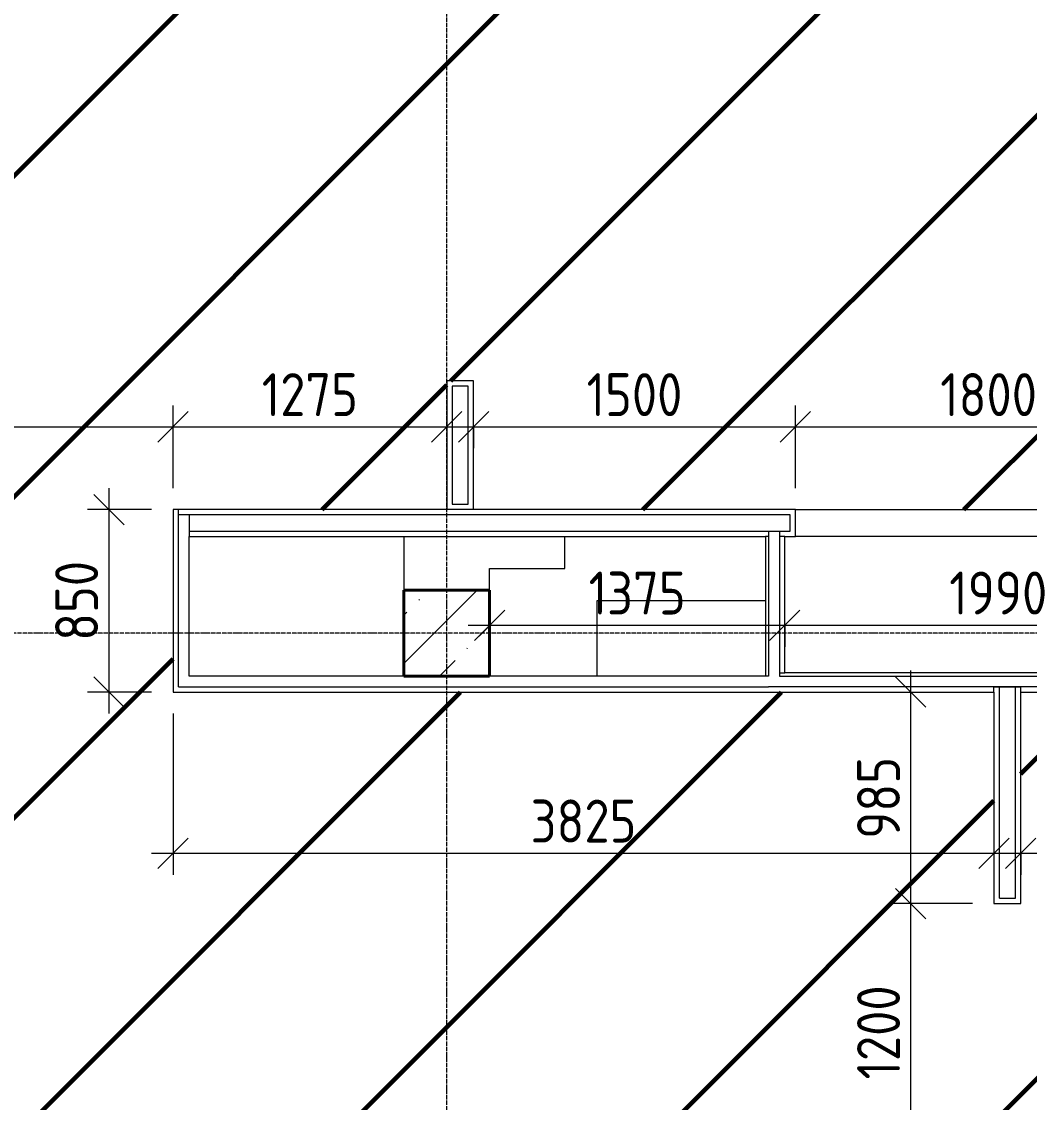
# Model space of a CAD drawing. Header units: millimetres. Extents: x -56773 to 323062, y -262288 to 76460.
# Drawn here: x 25829 to 30524, y -101130 to -96096 of the extents above; entities that cross this region are included whole.
import ezdxf

# ---------------------------------------------------------------- set-up
doc = ezdxf.new("R2010")
doc.units = ezdxf.units.MM
doc.linetypes.add('ADSK_Линия сетки', pattern=[25, 20, -2.5, 0, -2.5])
for name, color, linetype, lineweight in [('1.1)Стяжка керамзит  2 этаж', 5, 'Continuous', 60), ('Несущие колонны', 7, 'Continuous', 18), ('Оси', 7, 'Continuous', 9), ('Перекрытие', 7, 'Continuous', 18), ('Размеры', 7, 'Continuous', 9), ('Стены внутренние', 7, 'Continuous', 18), ('Стены штриховка', 7, 'Continuous', 9)]:
    doc.layers.add(name, color=color, linetype=linetype, lineweight=lineweight)
doc.styles.add('GOST Common_3', font='', dxfattribs={"width": 0.9, "height": 200})
doc.styles.get('GOST Common_3').set_extended_font_data('GOST Common')
doc.dimstyles.new('ADSK_Основной_2_0_2', dxfattribs={"dimscale": 304.8, "dimtxt": 201.142999, "dimasz": 0.463911, "dimexe": 0.328084, "dimexo": 0.328084, "dimgap": 0.164042, "dimtad": 1, "dimdec": 3, "dimrnd": 0.001, "dimdsep": 46, "dimtxsty": 'GOST Common_3', "dimblk1": 'OBLIQUE', "dimblk2": 'OBLIQUE', "dimsah": 1, "dimcen": 0.09, "dimdle": 0.328084, "dimazin": 2, "dimtfac": 1, "dimtdec": 4, "dimtix": 1, "dimtmove": 0, "dimatfit": 3, "dimfxl": 1, "dimtvp": 1, "dimtolj": 1, "dimtzin": 0, "dimlwd": 20, "dimlwe": 20, "dimarcsym": 2})

# ---------------------------------------------------------------- blocks, each defined once
blk = doc.blocks.new('ADSK_КолоннаЖБ_Прямоугольная - 400x400 мм-1807143-Кладочный план 2-го этаж')
at = {"layer": 'Несущие колонны', "lineweight": 40}
for p, q in [((-200, 200), (200, 200)), ((-200, -200), (-200, 200)), ((200, 200), (200, -200)), ((200, -200), (-200, -200))]:
    blk.add_line(p, q, dxfattribs=at)
blk = doc.blocks.new('_Oblique')
at = {"color": 0, "linetype": 'ByBlock', "lineweight": -2}
blk.add_line((-0.5, -0.5), (0.5, 0.5), dxfattribs=at)
blk = doc.blocks.new('*D4844')
at = {"layer": 'Defpoints', "color": 0, "transparency": 16777216}
for p in [(26534.4, -97983.5), (22134.4, -98369.1), (26534.4, -98369.1)]:
    blk.add_point(p, dxfattribs=at)
at = {"layer": 'Размеры', "color": 0, "lineweight": 20, "transparency": 16777216}
for p, q in [((22134.4, -98269.1), (22134.4, -97883.5)), ((26534.4, -98269.1), (26534.4, -97883.5)), ((22034.4, -97983.5), (26634.4, -97983.5))]:
    blk.add_line(p, q, dxfattribs=at)
at = {"layer": 'Размеры', "color": 0, "lineweight": 20, "transparency": 16777216, "xscale": 141.4, "yscale": 141.4, "zscale": 141.4, "rotation": 180}
blk.add_blockref('_Oblique', (22134.4, -97983.5), dxfattribs=at)
at = {"layer": 'Размеры', "color": 0, "lineweight": 20, "transparency": 16777216, "xscale": 141.4, "yscale": 141.4, "zscale": 141.4}
blk.add_blockref('_Oblique', (26534.4, -97983.5), dxfattribs=at)
at = {"layer": 'Размеры', "color": 0, "lineweight": 9, "transparency": 16777216, "insert": (24334.4, -97833.5), "char_height": 200, "width": 646.385, "attachment_point": 5, "style": 'GOST Common_3'}
blk.add_mtext('\\A1;4400', dxfattribs=at)
blk = doc.blocks.new('*D4845')
at = {"layer": 'Defpoints', "color": 0, "transparency": 16777216}
for p in [(27809.4, -97883.5), (27809.4, -97983.5), (26534.4, -98369.1)]:
    blk.add_point(p, dxfattribs=at)
at = {"layer": 'Размеры', "color": 0, "lineweight": 20, "transparency": 16777216}
for p, q in [((26534.4, -98269.1), (26534.4, -97883.5)), ((26434.4, -97983.5), (27909.4, -97983.5)), ((27809.4, -97983.5), (27809.4, -98083.5))]:
    blk.add_line(p, q, dxfattribs=at)
at = {"layer": 'Размеры', "color": 0, "lineweight": 20, "transparency": 16777216, "xscale": 141.4, "yscale": 141.4, "zscale": 141.4, "rotation": 180}
blk.add_blockref('_Oblique', (26534.4, -97983.5), dxfattribs=at)
at = {"layer": 'Размеры', "color": 0, "lineweight": 20, "transparency": 16777216, "xscale": 141.4, "yscale": 141.4, "zscale": 141.4}
blk.add_blockref('_Oblique', (27809.4, -97983.5), dxfattribs=at)
at = {"layer": 'Размеры', "color": 0, "lineweight": 9, "transparency": 16777216, "insert": (27171.9, -97833.5), "char_height": 200, "width": 560.473, "attachment_point": 5, "style": 'GOST Common_3'}
blk.add_mtext('\\A1;1275', dxfattribs=at)
blk = doc.blocks.new('*D4858')
at = {"layer": 'Defpoints', "color": 0, "transparency": 16777216}
for p in [(27934.4, -97883.5), (29434.4, -97983.5), (29434.4, -98369.1)]:
    blk.add_point(p, dxfattribs=at)
at = {"layer": 'Размеры', "color": 0, "lineweight": 20, "transparency": 16777216}
for p, q in [((29434.4, -98269.1), (29434.4, -97883.5)), ((27834.4, -97983.5), (29534.4, -97983.5)), ((27934.4, -97983.5), (27934.4, -98083.5))]:
    blk.add_line(p, q, dxfattribs=at)
at = {"layer": 'Размеры', "color": 0, "lineweight": 20, "transparency": 16777216, "xscale": 141.4, "yscale": 141.4, "zscale": 141.4, "rotation": 180}
blk.add_blockref('_Oblique', (27934.4, -97983.5), dxfattribs=at)
at = {"layer": 'Размеры', "color": 0, "lineweight": 20, "transparency": 16777216, "xscale": 141.4, "yscale": 141.4, "zscale": 141.4}
blk.add_blockref('_Oblique', (29434.4, -97983.5), dxfattribs=at)
at = {"layer": 'Размеры', "color": 0, "lineweight": 9, "transparency": 16777216, "insert": (28684.4, -97833.5), "char_height": 200, "width": 560.473, "attachment_point": 5, "style": 'GOST Common_3'}
blk.add_mtext('\\A1;1500', dxfattribs=at)
blk = doc.blocks.new('*D4859')
at = {"layer": 'Defpoints', "color": 0, "transparency": 16777216}
for p in [(31234.4, -97983.5), (29434.4, -98369.1), (31234.4, -98369.1)]:
    blk.add_point(p, dxfattribs=at)
at = {"layer": 'Размеры', "color": 0, "lineweight": 20, "transparency": 16777216}
for p, q in [((29434.4, -98269.1), (29434.4, -97883.5)), ((31234.4, -98269.1), (31234.4, -97883.5)), ((29334.4, -97983.5), (31334.4, -97983.5))]:
    blk.add_line(p, q, dxfattribs=at)
at = {"layer": 'Размеры', "color": 0, "lineweight": 20, "transparency": 16777216, "xscale": 141.4, "yscale": 141.4, "zscale": 141.4, "rotation": 180}
blk.add_blockref('_Oblique', (29434.4, -97983.5), dxfattribs=at)
at = {"layer": 'Размеры', "color": 0, "lineweight": 20, "transparency": 16777216, "xscale": 141.4, "yscale": 141.4, "zscale": 141.4}
blk.add_blockref('_Oblique', (31234.4, -97983.5), dxfattribs=at)
at = {"layer": 'Размеры', "color": 0, "lineweight": 9, "transparency": 16777216, "insert": (30334.4, -97833.5), "char_height": 200, "width": 560.473, "attachment_point": 5, "style": 'GOST Common_3'}
blk.add_mtext('\\A1;1800', dxfattribs=at)
blk = doc.blocks.new('*D4878')
at = {"layer": 'Defpoints', "color": 0, "transparency": 16777216}
for p in [(26534.4, -98369.1), (26235.3, -99219.1), (26534.4, -99219.1)]:
    blk.add_point(p, dxfattribs=at)
at = {"layer": 'Размеры', "color": 0, "lineweight": 20, "transparency": 16777216}
for p, q in [((26235.3, -98269.1), (26235.3, -99319.1)), ((26434.4, -98369.1), (26135.3, -98369.1)), ((26434.4, -99219.1), (26135.3, -99219.1))]:
    blk.add_line(p, q, dxfattribs=at)
at = {"layer": 'Размеры', "color": 0, "lineweight": 20, "transparency": 16777216, "xscale": 141.4, "yscale": 141.4, "zscale": 141.4}
for p, rotation in [((26235.3, -98369.1), 90), ((26235.3, -99219.1), 270)]:
    blk.add_blockref('_Oblique', p, dxfattribs=dict(at, rotation=rotation))
at = {"layer": 'Размеры', "color": 0, "lineweight": 9, "transparency": 16777216, "insert": (26085.3, -98794.1), "char_height": 200, "width": 454.106, "attachment_point": 5, "rotation": 90, "style": 'GOST Common_3'}
blk.add_mtext('\\A1;850', dxfattribs=at)
blk = doc.blocks.new('*D4880')
at = {"layer": 'Defpoints', "color": 0, "transparency": 16777216}
for p in [(29971.5, -100204.1), (30359.4, -100204.1), (30359.4, -101404.1)]:
    blk.add_point(p, dxfattribs=at)
at = {"layer": 'Размеры', "color": 0, "lineweight": 20, "transparency": 16777216}
for p, q in [((29971.5, -101504.1), (29971.5, -100104.1)), ((30259.4, -100204.1), (29871.5, -100204.1)), ((30259.4, -101404.1), (29871.5, -101404.1))]:
    blk.add_line(p, q, dxfattribs=at)
at = {"layer": 'Размеры', "color": 0, "lineweight": 20, "transparency": 16777216, "xscale": 141.4, "yscale": 141.4, "zscale": 141.4}
for p, rotation in [((29971.5, -100204.1), 90), ((29971.5, -101404.1), 270)]:
    blk.add_blockref('_Oblique', p, dxfattribs=dict(at, rotation=rotation))
at = {"layer": 'Размеры', "color": 0, "lineweight": 9, "transparency": 16777216, "insert": (29821.5, -100804.1), "char_height": 200, "width": 560.473, "attachment_point": 5, "rotation": 90, "style": 'GOST Common_3'}
blk.add_mtext('\\A1;1200', dxfattribs=at)
blk = doc.blocks.new('*D4881')
at = {"layer": 'Defpoints', "color": 0, "transparency": 16777216}
for p in [(29871.5, -99219.1), (29971.5, -99219.1), (30359.4, -100204.1)]:
    blk.add_point(p, dxfattribs=at)
at = {"layer": 'Размеры', "color": 0, "lineweight": 20, "transparency": 16777216}
for p, q in [((29971.5, -100304.1), (29971.5, -99119.1)), ((29971.5, -99219.1), (30071.5, -99219.1)), ((30259.4, -100204.1), (29871.5, -100204.1))]:
    blk.add_line(p, q, dxfattribs=at)
at = {"layer": 'Размеры', "color": 0, "lineweight": 20, "transparency": 16777216, "xscale": 141.4, "yscale": 141.4, "zscale": 141.4}
for p, rotation in [((29971.5, -99219.1), 90), ((29971.5, -100204.1), 270)]:
    blk.add_blockref('_Oblique', p, dxfattribs=dict(at, rotation=rotation))
at = {"layer": 'Размеры', "color": 0, "lineweight": 9, "transparency": 16777216, "insert": (29821.5, -99711.6), "char_height": 200, "width": 454.106, "attachment_point": 5, "rotation": 90, "style": 'GOST Common_3'}
blk.add_mtext('\\A1;985', dxfattribs=at)
blk = doc.blocks.new('*D4882')
at = {"layer": 'Defpoints', "color": 0, "transparency": 16777216}
for p in [(30484.4, -99869.8), (33259.4, -99869.8), (33259.4, -99969.7)]:
    blk.add_point(p, dxfattribs=at)
at = {"layer": 'Размеры', "color": 0, "lineweight": 20, "transparency": 16777216}
for p, q in [((30384.4, -99969.7), (33359.4, -99969.7)), ((30484.4, -99969.8), (30484.4, -100069.7)), ((33259.4, -99969.8), (33259.4, -100069.7))]:
    blk.add_line(p, q, dxfattribs=at)
at = {"layer": 'Размеры', "color": 0, "lineweight": 20, "transparency": 16777216, "xscale": 141.4, "yscale": 141.4, "zscale": 141.4, "rotation": 180}
blk.add_blockref('_Oblique', (30484.4, -99969.7), dxfattribs=at)
at = {"layer": 'Размеры', "color": 0, "lineweight": 20, "transparency": 16777216, "xscale": 141.4, "yscale": 141.4, "zscale": 141.4}
blk.add_blockref('_Oblique', (33259.4, -99969.7), dxfattribs=at)
at = {"layer": 'Размеры', "color": 0, "lineweight": 9, "transparency": 16777216, "insert": (31871.9, -99819.7), "char_height": 200, "width": 605.475, "attachment_point": 5, "style": 'GOST Common_3'}
blk.add_mtext('\\A1;2775', dxfattribs=at)
blk = doc.blocks.new('*D4883')
at = {"layer": 'Defpoints', "color": 0, "transparency": 16777216}
for p in [(26534.4, -99219.1), (30359.4, -99869.8), (30359.4, -99969.7)]:
    blk.add_point(p, dxfattribs=at)
at = {"layer": 'Размеры', "color": 0, "lineweight": 20, "transparency": 16777216}
for p, q in [((26534.4, -99319.1), (26534.4, -100069.7)), ((26434.4, -99969.7), (30459.4, -99969.7)), ((30359.4, -99969.8), (30359.4, -100069.7))]:
    blk.add_line(p, q, dxfattribs=at)
at = {"layer": 'Размеры', "color": 0, "lineweight": 20, "transparency": 16777216, "xscale": 141.4, "yscale": 141.4, "zscale": 141.4, "rotation": 180}
blk.add_blockref('_Oblique', (26534.4, -99969.7), dxfattribs=at)
at = {"layer": 'Размеры', "color": 0, "lineweight": 20, "transparency": 16777216, "xscale": 141.4, "yscale": 141.4, "zscale": 141.4}
blk.add_blockref('_Oblique', (30359.4, -99969.7), dxfattribs=at)
at = {"layer": 'Размеры', "color": 0, "lineweight": 9, "transparency": 16777216, "insert": (28446.9, -99819.7), "char_height": 200, "width": 605.475, "attachment_point": 5, "style": 'GOST Common_3'}
blk.add_mtext('\\A1;3825', dxfattribs=at)
blk = doc.blocks.new('*D4884')
at = {"layer": 'Defpoints', "color": 0, "transparency": 16777216}
for p in [(28009.4, -98807.6), (29384.4, -98807.6), (29384.4, -98907.6)]:
    blk.add_point(p, dxfattribs=at)
at = {"layer": 'Размеры', "color": 0, "lineweight": 20, "transparency": 16777216}
for p, q in [((27909.4, -98907.6), (29484.4, -98907.6)), ((28009.4, -98907.6), (28009.4, -99007.6)), ((29384.4, -98907.6), (29384.4, -99007.6))]:
    blk.add_line(p, q, dxfattribs=at)
at = {"layer": 'Размеры', "color": 0, "lineweight": 20, "transparency": 16777216, "xscale": 141.4, "yscale": 141.4, "zscale": 141.4, "rotation": 180}
blk.add_blockref('_Oblique', (28009.4, -98907.6), dxfattribs=at)
at = {"layer": 'Размеры', "color": 0, "lineweight": 20, "transparency": 16777216, "xscale": 141.4, "yscale": 141.4, "zscale": 141.4}
blk.add_blockref('_Oblique', (29384.4, -98907.6), dxfattribs=at)
at = {"layer": 'Размеры', "color": 0, "lineweight": 9, "transparency": 16777216, "insert": (28696.9, -98757.6), "char_height": 200, "width": 560.473, "attachment_point": 5, "style": 'GOST Common_3'}
blk.add_mtext('\\A1;1375', dxfattribs=at)
blk = doc.blocks.new('*D4885')
at = {"layer": 'Defpoints', "color": 0, "transparency": 16777216}
for p in [(29384.4, -98807.6), (31374.4, -98807.6), (31374.4, -98907.6)]:
    blk.add_point(p, dxfattribs=at)
at = {"layer": 'Размеры', "color": 0, "lineweight": 20, "transparency": 16777216}
for p, q in [((29284.4, -98907.6), (31474.4, -98907.6)), ((29384.4, -98907.6), (29384.4, -99007.6)), ((31374.4, -98907.6), (31374.4, -99007.6))]:
    blk.add_line(p, q, dxfattribs=at)
at = {"layer": 'Размеры', "color": 0, "lineweight": 20, "transparency": 16777216, "xscale": 141.4, "yscale": 141.4, "zscale": 141.4, "rotation": 180}
blk.add_blockref('_Oblique', (29384.4, -98907.6), dxfattribs=at)
at = {"layer": 'Размеры', "color": 0, "lineweight": 20, "transparency": 16777216, "xscale": 141.4, "yscale": 141.4, "zscale": 141.4}
blk.add_blockref('_Oblique', (31374.4, -98907.6), dxfattribs=at)
at = {"layer": 'Размеры', "color": 0, "lineweight": 9, "transparency": 16777216, "insert": (30379.4, -98757.6), "char_height": 200, "width": 560.473, "attachment_point": 5, "style": 'GOST Common_3'}
blk.add_mtext('\\A1;1990', dxfattribs=at)

msp = doc.modelspace()

# ---------------------------------------------------------------- hatches: boundary and pattern name
at = {"layer": '1.1)Стяжка керамзит  2 этаж', "transparency": 33554687}
h = msp.add_hatch(dxfattribs=at)
h.set_pattern_fill('ANSI31', color=5, scale=333)
h.paths.add_polyline_path([(34409.3615, -88594.0666), (34009.3615, -88594.0666), (34009.3615, -88744.0666), (33609.3615, -88744.0666), (33609.3615, -88594.0666), (32903.5498, -88594.0666), (32903.5498, -96144.5668), (41383.1934, -96144.5668), (41383.1934, -95344.0666), (41109.3615, -95344.0666), (41109.3615, -95219.0666), (41383.1934, -95219.0666), (41383.1934, -92844.0666), (39734.3615, -92844.0666), (39734.3615, -94344.0666), (40009.3615, -94344.0666), (40034.3615, -94344.0666), (40034.3615, -95219.0666), (40209.3615, -95219.0666), (40209.3615, -95344.0666), (36934.3615, -95344.0666), (36934.3615, -95094.0666), (37059.3615, -95094.0666), (37059.3615, -95219.0666), (39334.3615, -95219.0666), (39334.3615, -93019.0666), (37059.3615, -93019.0666), (37059.3615, -93894.0666), (36934.3615, -93894.0666), (36934.3615, -92694.0666), (37059.3615, -92694.0666), (37059.3615, -92719.0666), (39259.3615, -92719.0666), (39259.3615, -92544.0666), (39384.3615, -92544.0666), (39384.3615, -92719.0666), (41383.1934, -92719.0666), (41383.1934, -91444.0666), (39384.3615, -91444.0666), (39384.3615, -91644.0666), (39259.3615, -91644.0666), (39259.3615, -91444.0666), (38284.3615, -91444.0666), (38284.3615, -91269.0666), (37059.3615, -91269.0666), (37059.3615, -91794.0666), (36934.3615, -91794.0666), (36934.3615, -89869.0666), (37059.3615, -89869.0666), (37059.3615, -91144.0666), (40009.3615, -91144.0666), (40009.3615, -90944.0666), (40059.3615, -90944.0666), (40059.3615, -91144.0666), (41383.1934, -91144.0666), (41383.1934, -89944.0666), (40059.3615, -89944.0666), (40059.3615, -90204.0666), (40009.3615, -90204.0666), (40009.3615, -89794.0666), (40059.3615, -89794.0666), (40059.3615, -89894.0666), (41383.1934, -89894.0666), (41383.1934, -88594.0666), (40059.3615, -88594.0666), (40059.3615, -89054.0666), (40009.3615, -89054.0666), (40009.3615, -88744.0666), (39609.3615, -88744.0666), (39609.3615, -88594.0666), (37059.3615, -88594.0666), (37059.3615, -88969.0666), (36934.3615, -88969.0666), (36934.3615, -88594.0666), (34534.3615, -88594.0666), (34534.3615, -95119.0666), (33034.3615, -95119.0666), (33034.3615, -94994.0666), (33134.3615, -94994.0666), (33134.3615, -94269.0666), (34409.3615, -94269.0666)])
h.paths.add_polyline_path([(41734.3615, -89944.0666), (41383.1934, -89944.0666), (41383.1934, -91144.0666), (41734.3615, -91144.0666)])
h.paths.add_polyline_path([(41734.3615, -88594.0666), (41383.1934, -88594.0666), (41383.1934, -89894.0666), (41734.3615, -89894.0666)])
h.paths.add_polyline_path([(41734.3615, -92844.0666), (41383.1934, -92844.0666), (41383.1934, -95219.0666), (41734.3615, -95219.0666)])
h.paths.add_polyline_path([(41734.3615, -91444.0666), (41383.1934, -91444.0666), (41383.1934, -92719.0666), (41734.3615, -92719.0666)])
h.paths.add_polyline_path([(27884.3615, -88744.0666), (27609.3615, -88744.0666), (27609.3615, -88594.0666), (27009.3615, -88594.0666), (25359.3615, -88594.0666), (24784.3615, -88594.0666), (24784.3615, -94269.0666), (25084.3615, -94269.0666), (25084.3615, -94994.0666), (25209.3615, -94994.0666), (25209.3615, -95119.0666), (24534.3615, -95119.0666), (24534.3615, -94994.0666), (24659.3615, -94994.0666), (24659.3615, -88594.0666), (24423.9062, -88594.0666), (24423.9062, -96144.5668), (32903.5498, -96144.5668), (32903.5498, -88594.0666), (31334.3615, -88594.0666), (31334.3615, -92179.0666), (31209.3615, -92179.0666), (31209.3615, -88594.0666), (30209.3615, -88594.0666), (28559.3615, -88594.0666), (28009.3615, -88594.0666), (28009.3615, -88744.0666), (28009.3615, -92179.0666), (27884.3615, -92179.0666)])
h.paths.add_polyline_path([(27884.3615, -93179.0666), (28009.3615, -93179.0666), (28009.3615, -94269.0666), (29209.3615, -94269.0666), (29209.3615, -94994.0666), (29334.3615, -94994.0666), (29334.3615, -95119.0666), (27934.3615, -95119.0666), (27934.3615, -95719.0666), (27809.3615, -95719.0666), (27809.3615, -95119.0666), (26409.3615, -95119.0666), (26409.3615, -94994.0666), (26534.3615, -94994.0666), (26534.3615, -94269.0666), (27884.3615, -94269.0666)], flags=16)
h.paths.add_polyline_path([(27909.3615, -93204.0666), (27984.3615, -93204.0666), (27984.3615, -94294.0666), (27909.3615, -94294.0666)], flags=0)
h.paths.add_polyline_path([(28509.3615, -94344.0666), (28509.3615, -94844.0666), (28009.3615, -94844.0666), (28009.3615, -94744.0666), (27609.3615, -94744.0666), (27609.3615, -94344.0666)], flags=0)
h.paths.add_polyline_path([(27609.3615, -94344.0666), (28009.3615, -94344.0666), (28009.3615, -94744.0666), (27609.3615, -94744.0666)], flags=0)
h.paths.add_polyline_path([(26434.3615, -95019.0666), (29309.3615, -95019.0666), (29309.3615, -95094.0666), (26434.3615, -95094.0666)], flags=0)
h.paths.add_polyline_path([(27834.3615, -95144.0666), (27909.3615, -95144.0666), (27909.3615, -95694.0666), (27834.3615, -95694.0666)], flags=0)
h.paths.add_polyline_path([(30659.3615, -94269.0666), (31209.3615, -94269.0666), (31209.3615, -93179.0666), (31334.3615, -93179.0666), (31334.3615, -94269.0666), (31709.3615, -94269.0666), (31709.3615, -94994.0666), (31834.3615, -94994.0666), (31834.3615, -95119.0666), (30534.3615, -95119.0666), (30534.3615, -94994.0666), (30659.3615, -94994.0666)], flags=16)
h.paths.add_polyline_path([(30684.3615, -94294.0666), (31234.3615, -94294.0666), (31234.3615, -93204.0666), (31309.3615, -93204.0666), (31309.3615, -94294.0666), (31684.3615, -94294.0666), (31684.3615, -95019.0666), (31809.3615, -95019.0666), (31809.3615, -95094.0666), (30559.3615, -95094.0666), (30559.3615, -95019.0666), (30684.3615, -95019.0666)], flags=0)
h.paths.add_polyline_path([(30734.3615, -94344.0666), (31634.3615, -94344.0666), (31634.3615, -94994.0666), (30734.3615, -94994.0666)], flags=0)
h = msp.add_hatch(dxfattribs=at)
h.set_pattern_fill('ANSI31', color=5, scale=333)
h.paths.add_polyline_path([(32903.5498, -96144.5668), (24423.9062, -96144.5668), (24423.9062, -104894.0666), (25409.3615, -104894.0666), (27059.3615, -104894.0666), (27609.3615, -104894.0666), (27609.3615, -104744.0666), (28009.3615, -104744.0666), (28009.3615, -104894.0666), (28609.3615, -104894.0666), (30259.3615, -104894.0666), (30359.3615, -104894.0666), (30359.3615, -101404.0666), (30484.3615, -101404.0666), (30484.3615, -104894.0666), (31409.3615, -104894.0666), (32903.5498, -104894.0666), (32903.5498, -99219.0666), (30484.3615, -99219.0666), (30484.3615, -100204.0666), (30359.3615, -100204.0666), (30359.3615, -99219.0666), (26534.3615, -99219.0666), (26534.3615, -98369.0666), (27809.3615, -98369.0666), (27809.3615, -97769.0666), (27934.3615, -97769.0666), (27934.3615, -98369.0666), (29434.3615, -98369.0666), (31234.3615, -98369.0666), (31424.3615, -98369.0666), (32024.3615, -98369.0666), (32264.3615, -98369.0666), (32903.5498, -98369.0666)])
at = {"layer": 'Несущие колонны', "lineweight": 9}
h = msp.add_hatch(dxfattribs=at)
h.set_pattern_fill('FP_1', color=256, style=0, pattern_type=2)
h.set_pattern_definition([(45, (9.36, -97949.04), (-224.5064, 224.5064), []), (45, (233.87, -97949.04), (-224.5064, 224.5064), [396.875, -79.375, 3.353, -76.022])])
h.paths.add_polyline_path([(27609.3615, -99144.0666), (28009.3615, -99144.0666), (28009.3615, -98744.0666), (27609.3615, -98744.0666)])

# ---------------------------------------------------------------- linework, layer by layer
for p, q in [((28009.3615, -98744.0666), (27609.3615, -98744.0666)), ((27609.3615, -98744.0666), (27609.3615, -99144.0666)), ((28009.3615, -99144.0666), (28009.3615, -98744.0666)), ((27609.3615, -99144.0666), (28009.3615, -99144.0666))]:
    msp.add_line(p, q, dxfattribs=at)
at = {"layer": 'Оси', "linetype": 'ADSK_Линия сетки', "lineweight": 5}
for p, q in [((27809.3615, -108922.9178), (27809.3615, -87921.5904)), ((62525.08, -98944.0666), (-25230.7352, -98944.0666))]:
    msp.add_line(p, q, dxfattribs=at)
at = {"layer": 'Перекрытие'}
for p, q in [((27609.3615, -98494.0666), (27609.3615, -98744.0666)), ((28359.3615, -98644.0666), (28359.3615, -98494.0666)), ((28009.3615, -98744.0666), (28009.3615, -98644.0666)), ((28009.3615, -98644.0666), (28359.3615, -98644.0666)), ((29294.3615, -98794.0666), (28509.3615, -98794.0666)), ((28509.3615, -98794.0666), (28509.3615, -99144.0666))]:
    msp.add_line(p, q, dxfattribs=at)
at = {"layer": 'Стены внутренние', "lineweight": 5}
for p, q in [((27934.3615, -97769.0666), (27809.3615, -97769.0666)), ((27809.3615, -97769.0666), (27809.3615, -98369.0666)), ((27934.3615, -98369.0666), (27934.3615, -97769.0666)), ((26534.3615, -98369.0666), (26534.3615, -99219.0666)), ((29434.3615, -98369.0666), (26534.3615, -98369.0666)), ((29434.3615, -98494.0666), (29434.3615, -98369.0666)), ((29434.3615, -98369.0666), (31234.3615, -98369.0666)), ((26609.3615, -99144.0666), (26609.3615, -98494.0666)), ((26609.3615, -98494.0666), (29294.3615, -98494.0666)), ((29294.3615, -98494.0666), (29294.3615, -99144.0666)), ((29384.3615, -98494.0666), (29434.3615, -98494.0666)), ((29384.3615, -99129.0666), (29384.3615, -98494.0666)), ((31234.3615, -98494.0666), (29434.3615, -98494.0666)), ((29294.3615, -99144.0666), (26609.3615, -99144.0666)), ((31284.3615, -99129.0666), (29384.3615, -99129.0666)), ((26534.3615, -99219.0666), (30359.3615, -99219.0666)), ((30359.3615, -99219.0666), (30359.3615, -100204.0666)), ((30484.3615, -100204.0666), (30484.3615, -99219.0666)), ((30484.3615, -99219.0666), (33259.3615, -99219.0666)), ((30359.3615, -100204.0666), (30484.3615, -100204.0666))]:
    msp.add_line(p, q, dxfattribs=at)
at = {"layer": 'Стены штриховка', "lineweight": 9}
for p, q in [((27909.3615, -97794.0666), (27834.3615, -97794.0666)), ((27834.3615, -97794.0666), (27834.3615, -98344.0666)), ((27909.3615, -98344.0666), (27909.3615, -97794.0666)), ((27834.3615, -98344.0666), (27909.3615, -98344.0666)), ((26559.3615, -99194.0666), (26559.3615, -98369.0666)), ((29409.3615, -98394.0666), (26559.3615, -98394.0666)), ((26609.3615, -98394.0666), (26609.3615, -98494.0666)), ((29409.3615, -98469.0666), (29409.3615, -98394.0666)), ((26609.3615, -98469.0666), (29409.3615, -98469.0666)), ((29309.3615, -98494.0666), (29294.3615, -98494.0666)), ((29309.3615, -98469.0666), (29309.3615, -99144.0666)), ((29359.3615, -98469.0666), (29359.3615, -99144.0666)), ((29384.3615, -98494.0666), (29359.3615, -98494.0666)), ((29309.3615, -99144.0666), (29294.3615, -99144.0666)), ((29359.3615, -99129.0666), (29384.3615, -99129.0666)), ((29359.3615, -99144.0666), (31299.3615, -99144.0666)), ((26559.3615, -99194.0666), (29309.3615, -99194.0666)), ((34609.3615, -99194.0666), (29309.3615, -99194.0666)), ((30359.3615, -99219.0666), (30359.3615, -99194.0666)), ((30359.3615, -99194.0666), (30484.3615, -99194.0666)), ((30384.3615, -100179.0666), (30384.3615, -99194.0666)), ((30459.3615, -100179.0666), (30459.3615, -99194.0666)), ((30484.3615, -99219.0666), (30484.3615, -99194.0666)), ((30384.3615, -100179.0666), (30459.3615, -100179.0666))]:
    msp.add_line(p, q, dxfattribs=at)

# ---------------------------------------------------------------- block references
at = {"layer": 'Несущие колонны', "lineweight": 40, "rotation": 89.9999999999999}
msp.add_blockref('ADSK_КолоннаЖБ_Прямоугольная - 400x400 мм-1807143-Кладочный план 2-го этаж', (27809.3615, -98944.0666), dxfattribs=at)

# ---------------------------------------------------------------- dimensions: what is measured, and where the dimension line sits
at = {"layer": 'Размеры', "lineweight": 9}
for base, p1, p2, override, picture, middle in [((26534.3615, -97983.4957), (22134.3615, -98369.0666), (26534.3615, -98369.0666), {"dimpost": '<>', "dimfxl": 4400}, '*D4844', (24334.3615, -97833.4957)), ((27809.3615, -97983.4957), (26534.3615, -98369.0666), (27809.3615, -97883.5108), {"dimpost": '<>', "dimfxl": 1364.327446}, '*D4845', (27171.8615, -97833.4957)), ((29434.3615, -97983.4957), (27934.3615, -97883.5108), (29434.3615, -98369.0666), {"dimpost": '<>', "dimfxl": 1576.630705}, '*D4858', (28684.3615, -97833.4957)), ((31234.3615, -97983.4957), (29434.3615, -98369.0666), (31234.3615, -98369.0666), {"dimpost": '<>', "dimfxl": 1800}, '*D4859', (30334.3615, -97833.4957)), ((29384.3615, -98907.5837), (28009.3615, -98807.5988), (29384.3615, -98807.5988), {"dimpost": '<>', "dimfxl": 1375}, '*D4884', (28696.8615, -98757.5837)), ((31374.3615, -98907.5837), (29384.3615, -98807.5988), (31374.3615, -98807.5988), {"dimpost": '<>', "dimfxl": 1990}, '*D4885', (30379.3615, -98757.5837)), ((30359.3615, -99969.739), (26534.3615, -99219.0666), (30359.3615, -99869.7541), {"dimpost": '<>', "dimfxl": 3879.950938}, '*D4883', (28446.8615, -99819.739)), ((33259.3615, -99969.739), (30484.3615, -99869.7541), (33259.3615, -99869.7541), {"dimpost": '<>', "dimfxl": 2775}, '*D4882', (31871.8615, -99819.739))]:
    dim = msp.add_linear_dim(base=base, p1=p1, p2=p2, dimstyle='ADSK_Основной_2_0_2', override=override, dxfattribs=at)
    dim.commit()
    dim.dimension.update_dxf_attribs({"geometry": picture, "text_midpoint": middle})
for base, p1, p2, override, picture, middle in [((26235.3149, -99219.0666), (26534.3615, -98369.0666), (26534.3615, -99219.0666), {"dimpost": '<>', "dimfxl": 850}, '*D4878', (26085.3149, -98794.0666)), ((29971.4589, -99219.0666), (30359.3615, -100204.0666), (29871.474, -99219.0666), {"dimpost": '<>', "dimfxl": 1099.208463}, '*D4881', (29821.4589, -99711.5666)), ((29971.4589, -100204.0666), (30359.3615, -101404.0666), (30359.3615, -100204.0666), {"dimpost": '<>', "dimfxl": 1200}, '*D4880', (29821.4589, -100804.0666))]:
    dim = msp.add_linear_dim(base=base, p1=p1, p2=p2, angle=90, dimstyle='ADSK_Основной_2_0_2', override=override, dxfattribs=at)
    dim.commit()
    dim.dimension.update_dxf_attribs({"geometry": picture, "text_midpoint": middle})

doc.saveas('drawing.dxf')
